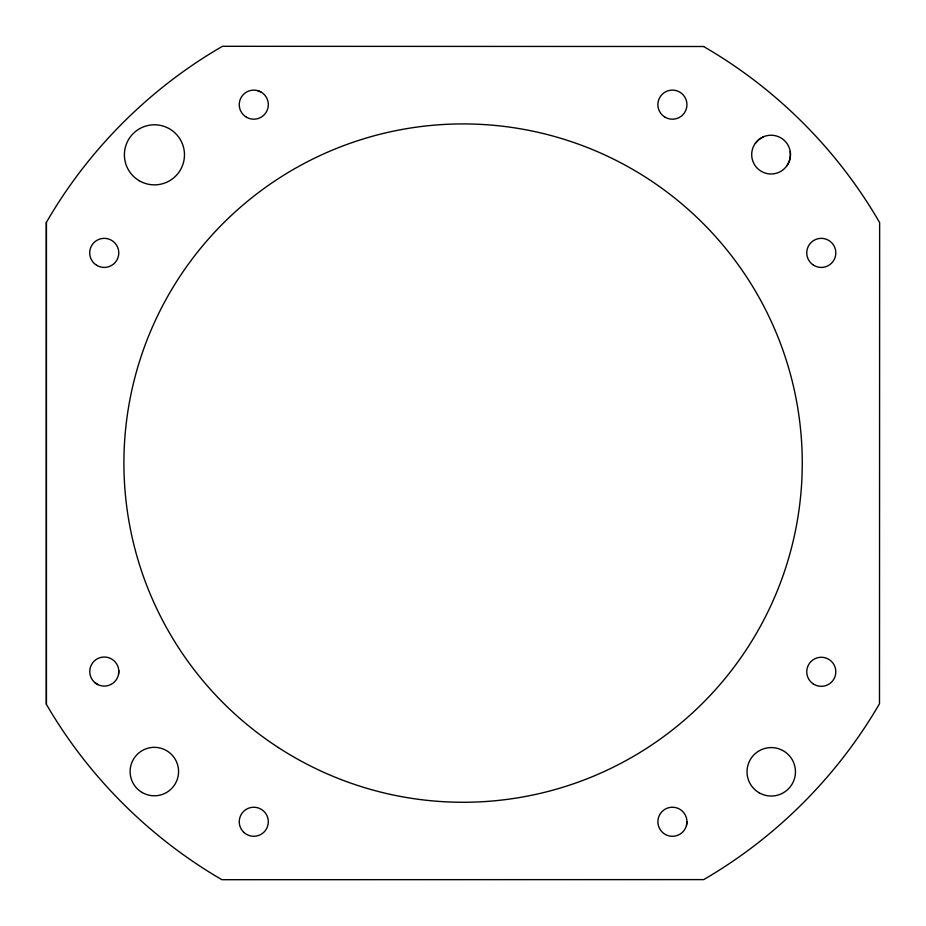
<?xml version="1.0" encoding="UTF-8"?>
<svg xmlns="http://www.w3.org/2000/svg" width="926" height="926" viewBox="0 0 926 926"><rect width="100%" height="100%" fill="white"/><g stroke="black" fill="none" stroke-linecap="round" stroke-linejoin="round"><path stroke-width="1.39" d="M703.528 46.485C776.277 88.479 837.636 149.838 879.642 222.599L879.492 703.748C837.335 776.277 776.243 837.486 703.691 879.607L221.893 879.7C149.537 837.625 88.445 776.706 46.381 704.339L46.393 222.367M118.563 674.267A14.538 14.538 0 0 0 99.499 657.83A14.538 14.538 0 0 0 94.799 682.566A14.538 14.538 0 0 0 118.563 674.267L118.783 670.482M686.953 821.756A14.538 14.538 0 0 1 665.146 834.349A14.538 14.538 0 0 1 665.146 809.174A14.538 14.538 0 0 1 686.953 821.756L686.455 825.517M786.811 165.939A19.377 19.377 0 0 0 774.703 135.566A19.377 19.377 0 0 0 752.294 159.376A19.377 19.377 0 0 0 783.338 169.62C788.558 165.222 791.198 158.253 790.214 151.505M755.361 143.275L758.834 139.594L763.128 136.932M703.575 46.508L222.471 46.3C149.723 88.306 88.364 149.653 46.358 222.414L46.381 704.339M257.544 90.621L261.051 92.068M94.799 682.566L97.971 684.65M142.222 792.54A24.226 24.226 0 0 0 178.568 771.555A24.226 24.226 0 0 0 142.222 750.581A24.226 24.226 0 0 0 142.222 792.54M759.123 792.783A24.226 24.226 0 0 0 795.457 771.798A24.226 24.226 0 0 0 759.123 750.824A24.226 24.226 0 0 0 759.123 792.783M813.109 683.816A14.538 14.538 0 0 0 835.784 672.866A14.538 14.538 0 0 0 814.961 658.71A14.538 14.538 0 0 0 813.109 683.816M278.356 747.548A339.171 339.171 0 0 0 801.789 480.849A339.171 339.171 0 0 0 309.099 160.892A339.171 339.171 0 0 0 278.356 747.548M139.155 180.686A30.037 30.037 0 0 0 184.471 155.128A30.037 30.037 0 0 0 139.687 128.656A30.037 30.037 0 0 0 139.155 180.686M244.001 832.509A14.538 14.538 0 0 0 267.984 824.858A14.538 14.538 0 0 0 249.372 807.912A14.538 14.538 0 0 0 244.001 832.509M665.146 117.243A14.538 14.538 0 0 0 686.953 104.661A14.538 14.538 0 0 0 665.146 92.068A14.538 14.538 0 0 0 665.146 117.243M96.686 265.311A14.538 14.538 0 0 0 118.771 253.215A14.538 14.538 0 0 0 97.253 240.135A14.538 14.538 0 0 0 96.686 265.311M246.513 117.243A14.538 14.538 0 0 0 268.32 104.661A14.538 14.538 0 0 0 246.513 92.068A14.538 14.538 0 0 0 246.513 117.243M813.26 265.01A14.538 14.538 0 0 0 835.796 253.77A14.538 14.538 0 0 0 814.799 239.88A14.538 14.538 0 0 0 813.26 265.01"/></g></svg>
